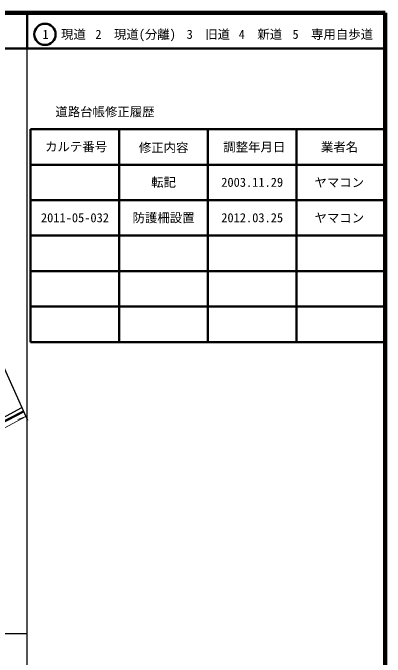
# Model space of a CAD drawing. Units: millimetres on the paper, enlarged 1000 times. Extents: x 40000 to 680000, y 20000 to 380000.
# Drawn here: x 574992 to 680000, y 198357 to 380000 of the extents above; entities that cross this region are included whole.
import ezdxf
from ezdxf.enums import TextEntityAlignment as Align

# ---------------------------------------------------------------- set-up
doc = ezdxf.new("R2010")
doc.units = ezdxf.units.MM
doc.header["$LTSCALE"] = 1000
for name, color, linetype, lineweight in [('M-BGD', 7, 'Continuous', 25), ('M-BMK-OTRS', 5, 'Continuous', 25), ('M-STR-HTXT', 7, 'Continuous', 13), ('M-TTL', 2, 'Continuous', 140), ('M-TTL-BAND', 7, 'Continuous', 25), ('M-TTL-FRAM', 2, 'Continuous', 50), ('M-TTL-LINE', 7, 'Continuous', 50)]:
    doc.layers.add(name, color=color, linetype=linetype, lineweight=lineweight)
doc.layers.add('M-TTL-TXT', color=7, linetype='Continuous')
doc.styles.add('ＭＳ ゴシック', font='')
doc.styles.get('ＭＳ ゴシック').set_extended_font_data('MS Gothic')

msp = doc.modelspace()

# ---------------------------------------------------------------- linework, layer by layer
at = {"layer": 'M-BGD'}
for points in [[(473742, 235036), (480097, 239543), (489244, 240683), (502550, 242925), (514871, 245441), (523745, 247458), (534045, 250469), (546846, 254800), (555366, 258248), (564543, 262342), (573152, 266419), (577533, 268733)], [(554041, 256633), (555758, 257327), (564961, 261434), (573600, 265525), (577944, 267819)], [(554136, 256348), (555875, 257051), (565086, 261161), (573734, 265257), (578067, 267545)]]:
    msp.add_lwpolyline(points, dxfattribs=at)
at = {"layer": 'M-BMK-OTRS'}
msp.add_line((579189, 265049), (556026, 316588), dxfattribs=at)
at = {"layer": 'M-STR-HTXT'}
msp.add_line((578676, 266190), (576371, 265344), dxfattribs=at)
msp.add_lwpolyline([(366699, 250777), (481140, 241313), (507197, 241782), (522870, 244184), (544476, 249746), (556544, 254350), (578676, 266190)], dxfattribs=at)
at = {"layer": 'M-TTL'}
for p, q in [((680000, 380000), (40000, 380000)), ((680000, 20000), (680000, 380000))]:
    msp.add_line(p, q, dxfattribs=at)
at = {"layer": 'M-TTL-BAND'}
for p, q in [((579000, 20000), (579000, 370000)), ((40000, 205000), (579000, 205000))]:
    msp.add_line(p, q, dxfattribs=at)
at = {"layer": 'M-TTL-FRAM'}
for p, q in [((580000, 347197), (580000, 287197)), ((580000, 347197), (680000, 347197)), ((580000, 287197), (680000, 287197))]:
    msp.add_line(p, q, dxfattribs=at)
at = {"layer": 'M-TTL-LINE'}
for p, q in [((579000, 380000), (579000, 370000)), ((40000, 370000), (680000, 370000)), ((605000, 347197), (605000, 287197)), ((630000, 347197), (630000, 287197)), ((655000, 347197), (655000, 287197)), ((580000, 337197), (680000, 337197)), ((580000, 327197), (680000, 327197)), ((580000, 317197), (680000, 317197)), ((580000, 307197), (680000, 307197)), ((580000, 297197), (680000, 297197))]:
    msp.add_line(p, q, dxfattribs=at)
msp.add_circle((584031, 373958), 3000, dxfattribs=at)

# ---------------------------------------------------------------- texts
at = {"layer": 'M-TTL-TXT', "style": 'ＭＳ ゴシック'}
for s, p in [('1\u3000現道', (589448, 373958)), ('2\u3000現道(分離)', (609619, 373958)), ('3\u3000旧道', (630121, 373958)), ('4\u3000新道', (644824, 373958)), ('5\u3000専用自歩道', (665228, 373958)), ('道路台帳修正履歴', (600968, 352113)), ('カルテ番号', (592839, 342277)), ('修正内容', (617509, 342023)), ('調整年月日', (643089, 342197)), ('業者名', (667134, 342197)), ('転記', (617500, 332245)), ('2003.11.29', (642500, 332245)), ('ヤマコン', (667077, 332189)), ('2011-05-032', (592500, 322245)), ('防護柵設置', (617500, 322245)), ('2012.03.25', (642500, 322245)), ('ヤマコン', (667077, 322189))]:
    msp.add_text(s, height=2566, dxfattribs=at).set_placement(p, align=Align.MIDDLE_CENTER)

doc.saveas('drawing.dxf')
